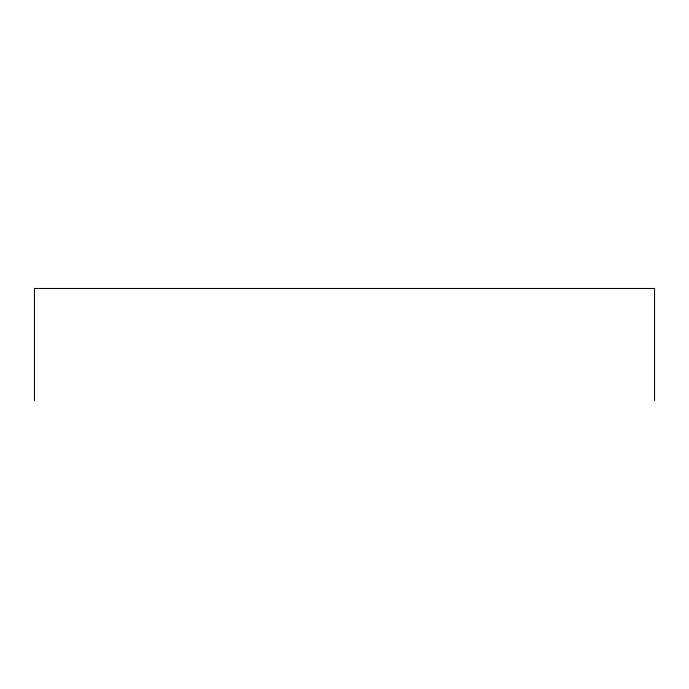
<?xml version="1.0" encoding="UTF-8"?>
<svg xmlns="http://www.w3.org/2000/svg" width="689" height="689" viewBox="0 0 689 689"><rect width="100%" height="100%" fill="white"/><g stroke="black" fill="none" stroke-linecap="round" stroke-linejoin="round"><path stroke-width="1.03" d="M654.55 400.516L654.55 288.484L34.45 288.484L34.45 400.516"/></g></svg>
